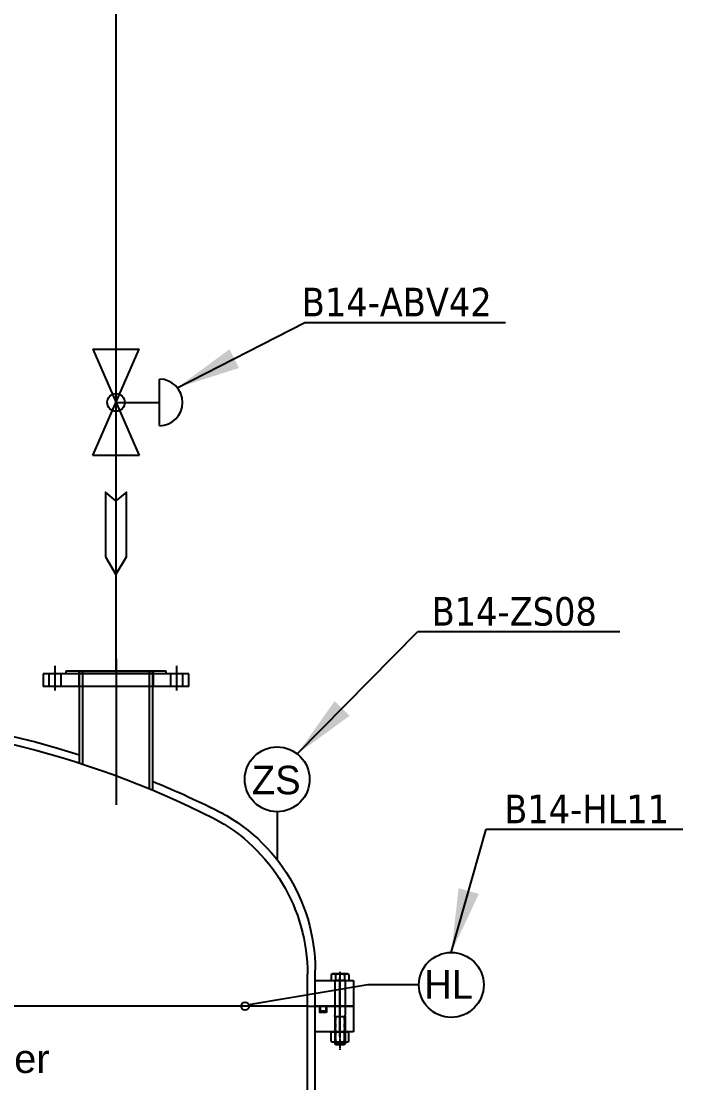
# Model space of a CAD drawing. Header units: millimetres. Extents: x 12318 to 17800, y 6541 to 10165.
# Drawn here: x 15097.4 to 15356.4, y 8413.5 to 8828.9 of the extents above; entities that cross this region are included whole.
import ezdxf

# ---------------------------------------------------------------- set-up
doc = ezdxf.new("R2010")
doc.units = ezdxf.units.MM
doc.linetypes.add('CENTER2', pattern=[1.125, 0.75, -0.125, 0.125, -0.125])
doc.linetypes.add('HIDDEN2', pattern=[0.1875, 0.125, -0.0625])
doc.layers.add('Equipment', color=123, linetype='Continuous')
doc.layers.add('HW LINE', color=1, linetype='Continuous')
doc.dimstyles.new('ISO-25', dxfattribs={"dimtxt": 2.5, "dimasz": 2.5, "dimexe": 1.25, "dimexo": 0.625, "dimtad": 1, "dimtxsty": 'Standard', "dimcen": 2.5, "dimadec": 0, "dimazin": 0, "dimtfac": 1, "dimtmove": 0, "dimatfit": 3, "dimfxl": 1, "dimarcsym": 0})

# ---------------------------------------------------------------- blocks, each defined once
blk = doc.blocks.new('A$C6f4e16a3')
at = {"layer": 'Equipment'}
for p, q in [((538.9, 3009.5), (538.9, 2780.5)), ((443.7, 2959.2), (443.7, 2997.8)), ((634.2, 2959.2), (634.2, 2997.8)), ((424.6, 2965.6), (424.6, 2985.6)), ((424.6, 2985.6), (653.2, 2985.6)), ((434.2, 2965.6), (434.2, 2985.6)), ((453.2, 2965.6), (453.2, 2985.6)), ((460.3, 2985.6), (460.3, 2989.4)), ((460.3, 2989.4), (617.5, 2989.4)), ((480.9, 2989.4), (480.9, 2965.6)), ((595.9, 2989.4), (481.9, 2989.4)), ((481.9, 2989.4), (481.9, 2803.6)), ((486.9, 2989.4), (486.9, 2805.7)), ((590.9, 2844), (590.9, 2989.4)), ((595.9, 2845.7), (595.9, 2989.4)), ((596.9, 2989.4), (596.9, 2965.6)), ((617.5, 2989.4), (617.5, 2985.6)), ((624.7, 2965.6), (624.7, 2985.6)), ((643.7, 2965.6), (643.7, 2985.6)), ((653.2, 2985.6), (653.2, 2965.6)), ((424.6, 2965.6), (653.2, 2965.6)), ((174.3, 2514.8), (176.2, 2515.9)), ((174.3, 2514.8), (174.3, 2505.1)), ((176.2, 2515.9), (200.2, 2515.9)), ((181.2, 2514.8), (181.2, 2505.1)), ((188.2, 2418), (188.2, 2510)), ((195.1, 2514.8), (195.1, 2505.1)), ((202, 2514.8), (200.2, 2515.9)), ((202, 2514.8), (202, 2505.1)), ((226.9, 2465.1), (226.9, 2521.4)), ((238.9, 2465.1), (238.9, 2515.1)), ((166.9, 2505.1), (166.9, 2465.1)), ((187.6, 2505.1), (166.9, 2505.1)), ((180.2, 2505.1), (174.3, 2505.1)), ((202, 2505.1), (174.3, 2505.1)), ((180.2, 2505.1), (180.2, 2451.1)), ((196.2, 2505.1), (180.2, 2505.1)), ((180.2, 2505.1), (196.2, 2505.1)), ((226.9, 2505.1), (188.7, 2505.1)), ((196.2, 2505.1), (196.2, 2451.1)), ((202, 2505.1), (196.2, 2505.1)), ((226.9, 2465.1), (166.9, 2465.1)), ((166.9, 2465.1), (166.9, 2425.1)), ((166.9, 2465.1), (226.9, 2465.1)), ((226.9, 940.1), (226.9, 2465.1)), ((238.9, 2465.1), (226.9, 2465.1)), ((238.9, 2465.1), (226.9, 2465.1)), ((238.9, 940.1), (238.9, 2465.1)), ((238.9, 2465.1), (1838.9, 2465.1)), ((180.2, 2449.1), (180.2, 2451.1)), ((180.2, 2449.1), (180.2, 2406.4)), ((196.2, 2449.1), (180.2, 2449.1)), ((196.2, 2449.1), (196.2, 2451.1)), ((196.2, 2449.1), (196.2, 2406.4)), ((166.9, 2425.1), (226.9, 2425.1)), ((174.3, 2424.1), (176.2, 2425.1)), ((174.3, 2409.8), (174.3, 2424.1)), ((174.3, 2409.8), (176.2, 2408.7)), ((176.2, 2425.1), (200.2, 2425.1)), ((181.2, 2409.8), (181.2, 2424.1)), ((195.1, 2409.8), (195.1, 2424.1)), ((202, 2424.1), (200.2, 2425.1)), ((202, 2409.8), (200.2, 2408.7)), ((202, 2409.8), (202, 2424.1)), ((176.2, 2408.7), (200.2, 2408.7)), ((196.2, 2406.4), (180.2, 2406.4)), ((180.2, 2406.4), (181.4, 2405.1)), ((195, 2405.1), (181.4, 2405.1)), ((195, 2405.1), (196.2, 2406.4))]:
    blk.add_line(p, q, dxfattribs=at)
at = {"layer": 'Equipment', "linetype": 'CENTER2'}
blk.add_line((188.2, 2518.7), (188.2, 2396.9), dxfattribs=at)
at = {"layer": 'Equipment', "linetype": 'HIDDEN2'}
for p, q in [((181.4, 2449.1), (180.2, 2451.1)), ((181.4, 2449.1), (181.4, 2405.1)), ((195, 2449.1), (196.2, 2451.1)), ((195, 2449.1), (195, 2405.1))]:
    blk.add_line(p, q, dxfattribs=at)
at = {"layer": 'Equipment'}
for points in [[(209.4, 2455.1), (219.4, 2455.1), (219.4, 2465.1), (209.4, 2465.1)], [(210.4, 2457.1), (218.4, 2457.1), (218.4, 2465.1), (210.4, 2465.1)]]:
    blk.add_lwpolyline(points, close=True, dxfattribs=at)
for centre, radius, start, end in [((1038.9, 1458.2), 1468.9, 62.958, 107.5529), ((1038.9, 1467.9), 1447.2, 63.1848, 116.8152), ((1038.9, 1458.2), 1468.9, 112.2838, 117.042), ((507.4, 2521.4), 280.5, 114.0504, 180), ((515.4, 2515.1), 276.5, 117.893, 180), ((177.8, 2509.8), 6.12, 55.5531, 115.5531), ((188.2, 2493), 22.9, 72.3875, 107.6125), ((198.6, 2509.8), 6.12, 64.4469, 124.4469), ((177.8, 2419), 6.13, 55.5615, 115.5615), ((177.8, 2414.9), 6.13, 244.4385, 304.4385), ((188.2, 2402.2), 22.9, 72.383, 107.617), ((188.2, 2431.6), 22.9, 252.383, 287.617), ((198.6, 2419), 6.13, 64.4385, 124.4385), ((198.6, 2414.9), 6.13, 235.5615, 295.5615)]:
    blk.add_arc(centre, radius, start, end, dxfattribs=at)

msp = doc.modelspace()

# ---------------------------------------------------------------- linework, layer by layer
at = {"linetype": 'Continuous', "lineweight": -3}
for p, q in [((15125.36, 8658.91), (15143.6, 8700.5)), ((15125.36, 8700.5), (15143.6, 8658.91)), ((15125.36, 8700.5), (15143.6, 8700.5)), ((15151.45, 8670.61), (15151.45, 8688.8)), ((15134.48, 8679.7), (15151.45, 8679.7)), ((15143.6, 8658.91), (15125.36, 8658.91))]:
    msp.add_line(p, q, dxfattribs=at)
for p, q in [((15197.6, 8519.52), (15197.6, 8500.68)), ((15233.1, 8451.75), (15186.47, 8443.93)), ((15253.09, 8451.75), (15233.1, 8451.75))]:
    msp.add_line(p, q)
msp.add_lwpolyline([(15134.48, 9072.53), (15134.48, 8574.5)])
for centre, radius in [((15134.48, 8679.7), 3.45), ((15197.6, 8532.21), 12.69), ((15265.78, 8451.75), 12.69), ((15185, 8443.43), 1.56)]:
    msp.add_circle(centre, radius)
msp.add_arc((15151.45, 8679.7), 9.1, 270, 90, dxfattribs=at)
at = {"layer": 'HW LINE'}
msp.add_lwpolyline([(15130.38, 8619.22), (15134.47, 8612.34), (15138.56, 8619.22), (15138.56, 8644.62), (15134.47, 8641.18), (15130.38, 8644.62), (15130.38, 8619.22)], close=True, dxfattribs=at)

# ---------------------------------------------------------------- block references
at = {"xscale": -0.25, "yscale": 0.25, "zscale": 0.25}
msp.add_blockref('A$C6f4e16a3', (15269.21, 7827.14), dxfattribs=at)

# ---------------------------------------------------------------- texts
at = {"width": 777.1843}
for s, insert, char_height, attachment_point in [('{\\fTahoma|b0|i0|c0|p34;B14-ABV42}', (15281.61, 8713.4), 11.1664, 9), ('{\\fTahoma|b0|i0|c0|p34;B14-ZS08}', (15258.08, 8603.53), 11.1664, 1), ('ZS', (15187.7, 8537.51), 11.166, 1), ('{\\fTahoma|b0|i0|c0|p34;B14-HL11}', (15351.07, 8526.18), 11.1664, 3), ('HL', (15274.29, 8457.53), 11.166, 3), ('{\\fArial|b0|i0|c0|p34;B Chips Line Buffer Mixer}', (14931.63, 8428.46), 11.1664, 1)]:
    msp.add_mtext(s, dxfattribs=dict(at, insert=insert, char_height=char_height, attachment_point=attachment_point))

# ---------------------------------------------------------------- leaders
at = {"linetype": 'Continuous', "lineweight": -3}
for points in [[(15158.49, 8685.47), (15208.42, 8710.92), (15286.97, 8710.92)], [(15205.48, 8542.16), (15252.72, 8590.03), (15331.81, 8590.03)], [(15265.78, 8464.44), (15279.47, 8512.67), (15356.43, 8512.67)]]:
    msp.add_leader(points, dimstyle='ISO-25', override={"dimscale": 10, "dimtad": 0}, dxfattribs=at)

doc.saveas('drawing.dxf')
